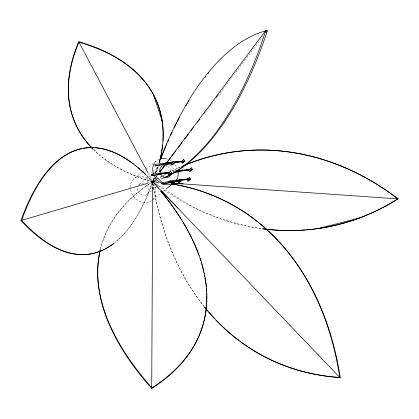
<?xml version="1.0" encoding="UTF-8"?>
<svg xmlns="http://www.w3.org/2000/svg" width="419" height="419" viewBox="0 0 419 419"><rect width="100%" height="100%" fill="white"/><g stroke="black" fill="none" stroke-linecap="round" stroke-linejoin="round"><path stroke-width="0.31" stroke-dasharray="2.1 1.57" d="M152.568 188.99L152.6 181.726A382.5 263.572 -62.2 0 1 157.895 182.15L152.553 181.736A253.17 119.499 -81.4 0 1 154.003 177.289M152.652 188.964L152.731 181.642A421.97 199.151 17.3 0 1 160.367 190.493M152.699 188.838L152.731 181.642A421.97 199.151 17.3 0 0 100.466 249.106M173.115 172L173.147 171.046L175.074 170.811M104.001 237.756L104.095 237.432M93.557 149.761A309.924 157.46 -22.5 0 0 152.715 181.851L152.726 181.815A310.013 157.481 -22.5 0 0 154.281 177.996M154.831 173.099L157.025 166.38M155.554 177.52L152.416 181.705A253.228 119.164 -81.5 0 0 155.983 180.709M155.947 176.996L156.732 175.949M152.553 181.736L155.695 177.567M156.088 177.048L156.874 176.006M100.361 249.467A421.902 199.763 17.3 0 1 152.689 181.767L155.847 177.604M156.245 177.085L157.036 176.043M205.242 112.549L211.171 104.745M211.564 104.226L217.492 96.417M217.89 95.899L262.938 36.568M134.693 178.159L141.8 172.476M142.308 172.073L145.351 169.637M145.859 169.229L157.025 160.299M139.323 184.355L148.965 176.645M146.907 194.489L151.982 190.43M152.485 190.027L156.544 186.78M152.553 199.873L160.676 193.379M163.211 191.347L165.751 189.32M156.282 180.778A253.113 119.839 -81.2 0 1 152.689 181.767L191.268 206.216A299.423 243.905 80.6 0 0 261.948 228.701M152.6 181.794L152.82 181.746A391.105 135.677 81.1 0 0 146.42 175.158M147.582 183.271L152.82 181.746A391.105 135.677 81.1 0 1 114.733 242.779M173.147 171.046L174.77 171.114M157.869 182.145L152.652 181.778A299.019 243.596 80.7 0 1 156.465 179.421M204.032 306.493A382.5 263.572 -62.2 0 1 152.6 181.726L152.689 181.767A298.737 243.758 80.6 0 0 261.603 228.612M146.76 175.671A390.922 136.285 81.1 0 1 152.689 181.767L160.859 190.305M152.6 181.726L160.734 190.236M152.715 181.799L148.101 173.084M170.104 164.892L175.409 170.674M156.203 176.247L158.413 178.656M153.941 177.96A253.113 119.839 -81.2 0 0 152.689 181.767L152.715 181.851M93.516 149.525A309.604 157.869 -22.4 0 0 152.689 181.767A421.902 199.763 17.3 0 1 160.315 190.64M158.178 166.521A309.604 157.869 -22.4 0 1 156.13 172.848M154.239 177.939A309.604 157.869 -22.4 0 1 152.689 181.767A390.922 136.285 81.1 0 1 114.932 242.386M204.304 306.598A382.374 263.996 -62.2 0 1 152.689 181.767A298.737 243.758 80.6 0 1 156.502 179.411M157.052 179.081A298.737 243.758 80.6 0 1 162.588 175.875M163.143 175.566A298.737 243.758 80.6 0 1 166.505 173.738A299.019 243.596 80.7 0 0 163.101 175.571M171.591 171.125A298.737 243.758 80.6 0 1 181.055 166.72M162.918 178.41A253.113 119.839 -81.2 0 1 160.498 179.353M155.653 172.911A253.113 119.839 -81.2 0 1 157.874 166.657M152.689 181.767A382.374 263.996 -62.2 0 1 157.329 182.134M158.199 166.673A310.013 157.481 -22.5 0 1 156.161 172.947M163.174 178.075A253.228 119.164 -81.5 0 1 160.173 179.274M155.496 172.869A253.17 119.499 -81.4 0 1 157.696 166.615M157.015 179.091A299.019 243.596 80.7 0 1 162.546 175.886M171.544 171.13A299.019 243.596 80.7 0 1 180.998 166.72M158.387 181.527A6.332 5.337 51.4 0 1 154.606 187.597A6.332 5.337 51.4 0 1 147.603 183.438M147.404 182.935A6.332 5.337 51.4 0 1 150.212 176.006M155.941 177.368A6.332 5.337 51.4 0 1 157.073 178.573M154.831 162.493A14.068 11.858 51.4 0 1 159.21 159.094M166.83 158.806A14.068 11.858 51.4 0 1 167.93 159.168M170.067 160.168A14.068 11.858 51.4 0 1 171.586 161.153M175.042 164.583A14.068 11.858 51.4 0 1 177.536 169.423M167.757 166.573A6.332 5.337 51.4 0 1 170.962 170.858M146.304 185.072A6.332 5.337 51.4 0 1 145.66 195.128A6.332 5.337 51.4 0 1 137.38 188.058M138.631 184.978A6.332 5.337 51.4 0 1 143.487 183.616M151.537 200.685A14.068 11.858 51.4 0 1 138.239 200.664A14.068 11.858 51.4 0 1 130.377 188.105M130.351 187.529A14.068 11.858 51.4 0 1 147.635 177.97A14.068 11.858 51.4 0 1 152.495 199.894M151.102 179.594L150.374 181.851L152.024 183.972L154.407 183.836L155.135 181.574L153.485 179.452L151.102 179.594M152.343 181.181L152.16 181.746L152.574 182.275L153.165 182.244L153.349 181.678L152.935 181.149L152.343 181.181"/><path stroke-width="0.63" d="M152.699 189.493L151.715 388.507A421.902 199.763 17.3 0 1 100.209 250.096M151.678 175.64L151.72 174.204L160.325 173.147L169.402 172.68L160.304 173.78L151.678 175.64C157.245 175.802 162.483 173.021 168.129 173.026M177.724 181.427C172.288 181.385 167.275 184.203 161.907 183.946L161.954 182.511L158.853 179.138M171.224 163.614L168.286 164.4L165.578 164.285L165.625 162.85L174.231 161.786L181.778 161.388M169.925 181.773L169.957 180.819C168.909 180.772 205.75 176.991 180.877 180.338M172.272 181.746L178.541 180.395L187.345 179.274M159.869 171.764L164.578 165.484M166.537 162.865L265.777 30.493L267.285 30.844A253.113 119.839 -81.2 0 1 164.128 177.902M160.021 171.837L164.342 166.107M166.699 162.981L170.633 157.774M171.418 156.732L175.739 151.002M178.494 147.357L182.029 142.664M184.779 139.019L188.32 134.331M191.069 130.686L193.426 127.559M197.359 122.348L199.716 119.226M203.644 114.015L204.823 112.454M210.328 105.159L211.113 104.116M216.618 96.826L217.403 95.783M266.096 32.404L267.285 30.844M170.79 163.604L173.497 161.472L174.603 162.891L171.89 165.023L170.79 163.604L171.989 162.682M181.029 161.729L183.737 159.597L184.837 161.011L182.129 163.143L181.029 161.729L182.228 160.802L183.328 162.221L182.129 163.143M167.851 173.524L170.559 171.392L171.664 172.811L168.957 174.943L167.851 173.524L170.559 171.392M188.702 169.952L191.41 167.825L192.515 169.239L189.807 171.371L188.702 169.952L189.901 169.03M166.259 188.911L173.875 182.825M177.504 181.5L180.212 179.369L181.317 180.788L178.604 182.92L177.504 181.5L178.704 180.579M178.604 182.92L181.317 180.788M186.743 179.741L189.451 177.609L190.556 179.023L187.848 181.155L186.743 179.741L187.942 178.813L189.048 180.233L187.848 181.155M173.497 161.472L172.298 162.399L173.398 163.813L174.603 162.891M171.89 165.023L173.089 164.096M183.737 159.597L182.537 160.519L183.637 161.938L184.837 161.011M168.957 174.943L170.156 174.016L169.051 172.602M171.664 172.811L170.465 173.733L169.36 172.319M191.41 167.825L190.21 168.747L191.315 170.166L192.515 169.239M189.807 171.371L191.006 170.449M180.212 179.369L179.013 180.296L180.118 181.715M189.451 177.609L188.251 178.531L189.357 179.95L190.556 179.023M183.449 165.694A298.737 243.758 80.6 0 1 398.05 198.816L397.861 198.884A299.423 243.905 80.6 0 1 262.593 228.784M147.174 183.412L20.95 220.541A390.922 136.285 81.1 0 1 81.658 148.651M178.489 180.799L172.618 182.365L170.449 182.275M318.215 228.523L359.214 218.069M165.578 164.285L172.073 162.902M174.278 172.225L181.731 170.622L189.294 169.815M161.907 183.946L170.538 182.087L178.101 181.286M163.473 163.63L167.59 163.284M181.705 170.24L182.925 170.035M158.529 173.681L159.697 173.497M168.171 182.076L169.344 181.893M171.319 163.248C165.861 163.29 160.765 165.783 155.407 165.887M181.401 161.76L175.383 162.488M188.922 169.957C183.669 169.946 178.803 172.502 173.639 172.502M181.773 161.624L174.21 162.425M172.298 163.049L163.499 164.007L154.868 165.866L154.915 164.431L163.515 163.368L172.303 162.891M176.357 170.653L189.299 169.585M161.954 182.511L170.554 181.448L178.724 181.013M182.04 161.425L175.404 161.844M168.799 163.206L171.963 162.954M186.403 169.868L189.561 169.616M169.402 172.68L161.504 173.199M187.633 179.29L179.735 179.814M179.002 181.034L171.732 181.506M165.625 162.85L166.71 162.897M151.72 174.204L152.804 174.252M187.34 179.432L187.628 179.447M173.571 183.218L183.36 183.899M173.524 183.234L397.861 198.884A299.019 243.596 80.7 0 0 181.6 166.463M171.125 183.857A382.374 263.996 -62.2 0 1 340.265 377.65L339.772 377.425A382.5 263.572 -62.2 0 1 204.435 307.001M161.315 190.776L178.033 208.238M161.189 190.708L339.772 377.425A382.5 263.572 -62.2 0 0 171.015 183.805M162.897 141.077A309.604 157.869 -22.4 0 0 78.735 41.706L147.834 172.618M153.616 94.982L162.253 121.515M206.756 298.087A421.902 199.763 17.3 0 1 151.715 388.507M160.749 191.164A421.902 199.763 17.3 0 1 181.574 219.991M182.532 221.551A421.902 199.763 17.3 0 1 188.031 231.131M188.67 232.325A421.902 199.763 17.3 0 1 191.713 238.306M192.29 239.5A421.902 199.763 17.3 0 1 198.973 255.475M199.983 258.397A421.902 199.763 17.3 0 1 200.738 260.723M201.151 262.037A421.902 199.763 17.3 0 1 203.629 271.24M203.922 272.549A421.902 199.763 17.3 0 1 204.205 273.853M204.472 275.157A421.902 199.763 17.3 0 1 204.723 276.461M204.964 277.76A421.902 199.763 17.3 0 1 206.216 286.769M206.331 288.047A421.902 199.763 17.3 0 1 206.436 289.314M206.525 290.582A421.902 199.763 17.3 0 1 206.604 291.844M206.661 293.101A421.902 199.763 17.3 0 1 206.708 294.353M206.74 295.605A421.902 199.763 17.3 0 1 206.756 297.469M162.551 145.068A309.604 157.869 -22.4 0 1 159.236 162.755M160.87 158.649A253.113 119.839 -81.2 0 1 165.694 146.671M166.191 145.498A253.113 119.839 -81.2 0 1 166.94 143.748M167.998 141.313A253.113 119.839 -81.2 0 1 168.538 140.082M170.743 135.201A253.113 119.839 -81.2 0 1 172.146 132.184M174.43 127.413A253.113 119.839 -81.2 0 1 176.76 122.73M177.347 121.573A253.113 119.839 -81.2 0 1 179.426 117.571M185.968 105.787A253.113 119.839 -81.2 0 1 187.335 103.472M188.367 101.749A253.113 119.839 -81.2 0 1 189.063 100.612M205.101 77.3A253.113 119.839 -81.2 0 1 205.939 76.232M208.049 73.608A253.113 119.839 -81.2 0 1 208.898 72.571M83.554 148.295A390.922 136.285 81.1 0 1 93.228 147.677M95.197 147.787A390.922 136.285 81.1 0 1 133.373 164.038M134.855 165.18A390.922 136.285 81.1 0 1 136.84 166.767M137.83 167.579A390.922 136.285 81.1 0 1 139.815 169.266M140.81 170.13A390.922 136.285 81.1 0 1 145.77 174.707M93.049 149.059A309.604 157.869 -22.4 0 1 78.735 41.706M113.313 243.649A390.922 136.285 81.1 0 1 20.95 220.541M340.265 377.65A382.374 263.996 -62.2 0 1 240.019 341.265M238.987 340.49A382.374 263.996 -62.2 0 1 219.388 323.442M218.461 322.515A382.374 263.996 -62.2 0 1 216.183 320.174M214.868 318.786A382.374 263.996 -62.2 0 1 208.861 312.092M208.023 311.113A382.374 263.996 -62.2 0 1 204.713 307.106M398.05 198.816A298.737 243.758 80.6 0 1 306.703 229.837M305.42 229.947A298.737 243.758 80.6 0 1 262.881 228.784M93.086 149.295A309.924 157.46 -22.5 0 1 78.892 42.178M78.845 42.219A310.013 157.481 -22.5 0 1 159.262 162.939M265.777 30.493A253.228 119.164 -81.5 0 1 163.174 178.075M160.666 158.602A253.17 119.499 -81.4 0 1 266.531 30.666M160.796 191.012A421.97 199.151 17.3 0 1 151.945 387.795A421.97 199.151 17.3 0 1 100.314 249.734M114.198 243.198A391.105 135.677 81.1 0 1 21.678 220.415A391.105 135.677 81.1 0 1 145.927 174.676M175.273 181.595A14.068 11.858 51.4 0 1 154.003 175.388M153.558 174.273A14.068 11.858 51.4 0 1 154.475 163.007M159.796 158.88A14.068 11.858 51.4 0 1 166.275 158.665M178.065 171.722A14.068 11.858 51.4 0 1 176.069 180.636M170.889 174.383A6.332 5.337 51.4 0 1 166.076 177.515A6.332 5.337 51.4 0 1 160.54 173.775M160.299 173.288A6.332 5.337 51.4 0 1 160.969 167.118A6.332 5.337 51.4 0 1 166.814 166.081"/></g></svg>
